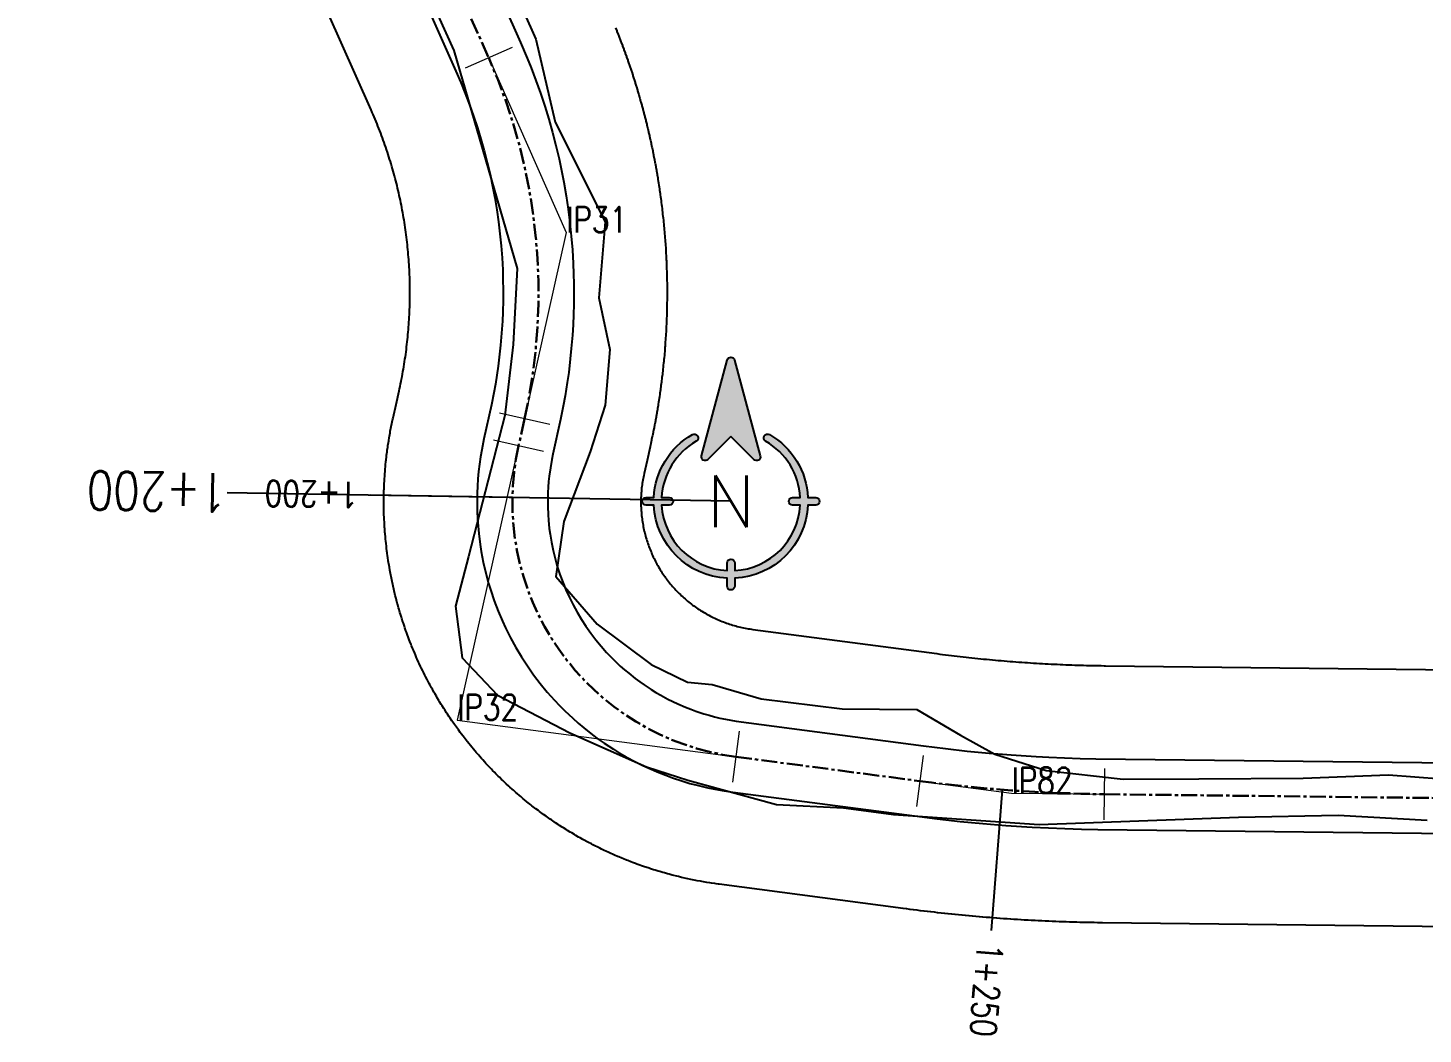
# Model space of a CAD drawing. Extents: x 337736 to 342002, y 3067251 to 3069533.
# Drawn here: x 338868.3 to 338976.8, y 3068414 to 3068492.3 of the extents above; entities that cross this region are included whole.
import ezdxf
from ezdxf.enums import TextEntityAlignment as Align

# ---------------------------------------------------------------- set-up
doc = ezdxf.new("R2010")
doc.units = 0
doc.header["$MEASUREMENT"] = 0
doc.linetypes.add('Center', pattern=[2, 1.25, -0.25, 0.25, -0.25])
for name, color, linetype, lineweight in [('BEC', 3, 'Continuous', 13), ('BES', 3, 'Continuous', 13), ('Chainage', 7, 'Continuous', 25), ('IP_Line', 150, 'Continuous', 9), ('RC', 9, 'Center', 30), ('Road Width', 6, 'Continuous', 25)]:
    doc.layers.add(name, color=color, linetype=linetype, lineweight=lineweight)
for name, color, linetype in [('IPName', 7, 'Continuous'), ('Match Chainage', 7, 'Continuous'), ('North', 7, 'Continuous'), ('Right of Way', 4, 'Continuous'), ('RoadEdge', 51, 'Continuous')]:
    doc.layers.add(name, color=color, linetype=linetype)
doc.styles.get("Standard").update_dxf_attribs({"font": 'simplex.shx'})

# ---------------------------------------------------------------- blocks, each defined once
blk = doc.blocks.new('North')
at = {"layer": 'North'}
h = blk.add_hatch(color=0, dxfattribs=at)
h.dxf.hatch_style = 1
edge = h.paths.add_edge_path()
edge.add_line((7.276000000000001e-12, 8.38899464431597), (-2.97585080653152, 5.413143837775349))
edge.add_arc((-3.32940419712395, 5.766697228368679), 0.499999999999442, 165.000000000033, 314.99999999992633, ccw=False)
edge.add_line((-3.81236711026941, 5.8961067509199), (-0.4829629131381812, 18.3216123735528))
edge.add_arc((7.276000000000001e-12, 18.1922028510016), 0.500000000000879, 14.999999999966974, 165.000000000033, ccw=False)
edge.add_line((0.482962913152733, 18.3216123735528), (3.81236711028396, 5.8961067509199))
edge.add_arc((3.3294041971385, 5.766697228368679), 0.500000000000879, -135, 14.999999999966974, ccw=False)
edge.add_line((2.97585080654608, 5.413143837776259), (7.275957614183426e-12, 8.38899464431597))
edge = h.paths.add_edge_path()
edge.add_line((0.5000000000072761, -7.99999999999636), (0.5000000000072761, -8.986100377802359))
edge.add_arc((7.276000000000001e-12, 3.638e-12), 9.000000000000279, 273.18473853672, 356.81526146328)
edge.add_line((8.98610037781327, -0.499999999996362), (8.000000000007269, -0.499999999996362))
edge.add_arc((8.000000000007269, 3.638e-12), 0.5, 90, 270, ccw=False)
edge.add_line((8.000000000007269, 0.500000000003638), (8.98610037781327, 0.500000000003638))
edge.add_arc((7.276000000000001e-12, 2.7285e-12), 9.00000000000033, 3.18473853672609, 60.00000000000131)
edge.add_arc((4.75000000000728, 8.22724133595511), 0.499999999999844, 59.999999999989996, 239.99999999999, ccw=False)
edge.add_arc((1.09139e-11, 3.638e-12), 9.99999999999743, 2.865983982600028, 60.00000000001597, ccw=False)
edge.add_line((9.98749217772638, 0.500000000003638), (11.0000000000073, 0.500000000003638))
edge.add_arc((11.0000000000073, 3.638e-12), 0.5, -90, 90, ccw=False)
edge.add_line((11.0000000000073, -0.499999999996362), (9.98749217772638, -0.499999999996362))
edge.add_arc((1.09139e-11, 3.638e-12), 9.999999999996382, 272.8659839825781, 357.1340160174001, ccw=False)
edge.add_line((0.5000000000072761, -9.98749217771547), (0.5000000000072761, -10.9999999999964))
edge.add_arc((7.276000000000001e-12, -10.9999999999964), 0.5, -180, 0, ccw=False)
edge.add_line((-0.499999999992724, -10.9999999999964), (-0.499999999992724, -9.98749217771547))
edge.add_arc((7.276000000000001e-12, 3.638e-12), 10, 182.865983982599, 267.1340160174011, ccw=False)
edge.add_line((-9.98749217771183, -0.499999999996362), (-10.9999999999927, -0.499999999996362))
edge.add_arc((-10.9999999999927, 3.638e-12), 0.5, 90, 270, ccw=False)
edge.add_line((-10.9999999999927, 0.500000000003638), (-9.98749217771183, 0.500000000003638))
edge.add_arc((7.276000000000001e-12, 3.638e-12), 10, 120, 177.134016017401, ccw=False)
edge.add_arc((-4.74999999999272, 8.22724133595511), 0.500000000000632, -59.99999999999011, 119.99999999995799, ccw=False)
edge.add_arc((7.276000000000001e-12, 2.7285e-12), 9.00000000000034, 119.999999999999, 176.815261463274)
edge.add_line((-8.98610037779872, 0.500000000003638), (-7.99999999999272, 0.500000000003638))
edge.add_arc((-7.99999999999272, 3.638e-12), 0.5, -90, 90, ccw=False)
edge.add_line((-7.99999999999272, -0.499999999996362), (-8.98610037779872, -0.499999999996362))
edge.add_arc((7.276000000000001e-12, 3.638e-12), 9.000000000000279, 183.18473853672, 266.81526146328)
edge.add_line((-0.499999999992724, -8.986100377802359), (-0.499999999992724, -7.99999999999636))
edge.add_arc((7.276000000000001e-12, -7.99999999999636), 0.5, 0, 180, ccw=False)
at = {"layer": 'North', "color": 0}
for points in [[(7.276000000000001e-12, 8.38899464431597), (-2.97585080653152, 5.413143837775349, -0.7673269879792459), (-3.81236711026941, 5.8961067509199), (-0.4829629131381811, 18.3216123735528, -0.7673269879794109), (0.482962913152733, 18.3216123735528), (3.81236711028396, 5.8961067509199, -0.7673269879792459), (2.97585080654608, 5.413143837776259)], [(0.5000000000072761, -7.99999999999636), (0.5000000000072761, -8.986100377802359, 0.382015476982892), (8.98610037781327, -0.499999999996362), (8.000000000007269, -0.499999999996362, -1), (8.000000000007269, 0.500000000003638), (8.98610037781327, 0.500000000003638, 0.253109756565021), (4.50000000000728, 7.79422863406307, -0.99999999999909), (5.00000000000728, 8.660254037847151, -0.2545902106462961), (9.98749217772638, 0.500000000003638), (11.0000000000073, 0.500000000003638, -1), (11.0000000000073, -0.499999999996362), (9.98749217772638, -0.499999999996362, -0.385206477913585), (0.5000000000072761, -9.98749217771547), (0.5000000000072761, -10.9999999999964, -1), (-0.499999999992724, -10.9999999999964), (-0.499999999992724, -9.98749217771547, -0.385206477913585), (-9.98749217771183, -0.499999999996362), (-10.9999999999927, -0.499999999996362, -1), (-10.9999999999927, 0.500000000003638), (-9.98749217771183, 0.500000000003638, -0.2545902106462961), (-4.99999999999272, 8.66025403784806, -0.9999999999990908), (-4.49999999999272, 7.79422863406307, 0.253109756565021), (-8.98610037779872, 0.500000000003638), (-7.99999999999272, 0.500000000003638, -1), (-7.99999999999272, -0.499999999996362), (-8.98610037779872, -0.499999999996362, 0.382015476982892), (-0.499999999992724, -8.986100377802359), (-0.499999999992724, -7.99999999999636, -1)]]:
    blk.add_lwpolyline(points, format="xyb", close=True, dxfattribs=at)
blk.add_text('N', height=6.7215, dxfattribs=at).set_placement((7.2919e-12, 3.6513e-12), align=Align.MIDDLE_CENTER)

msp = doc.modelspace()

# ---------------------------------------------------------------- linework, layer by layer
at = {"layer": 'BEC'}
for points in [[(338905.956648266, 3068490.80763841), (338902.301192157, 3068489.18355693)], [(338908.875224748, 3068461.48133894), (338904.971379152, 3068462.35311274)], [(338908.403640196, 3068459.36956031), (338904.499794599, 3068460.24133411)], [(338923.617100168, 3068437.60114707), (338923.094023454, 3068433.63549571)], [(338937.936444189, 3068435.71239924), (338937.413367474, 3068431.74674788)], [(338952.018723878, 3068434.70681988), (338951.973012577, 3068430.70708108)]]:
    msp.add_lwpolyline(points, dxfattribs=at)
at = {"layer": 'BES'}
for points in [[(338905.956648266, 3068490.80763841), (338902.301192157, 3068489.18355693)], [(338908.875224748, 3068461.48133894), (338904.971379152, 3068462.35311274)], [(338908.403640196, 3068459.36956031), (338904.499794599, 3068460.24133411)], [(338923.617100168, 3068437.60114707), (338923.094023454, 3068433.63549571)], [(338937.936444189, 3068435.71239924), (338937.413367474, 3068431.74674788)], [(338952.018723878, 3068434.70681988), (338951.973012577, 3068430.70708108)]]:
    msp.add_lwpolyline(points, dxfattribs=at)
at = {"layer": 'Chainage'}
for p, q in [((338905.973841117, 3068455.7869031), (338894.975433771, 3068455.97408179)), ((338944.062439107, 3068433.06040302), (338943.209502027, 3068422.09352113))]:
    msp.add_line(p, q, dxfattribs=at)
at = {"layer": 'IP_Line'}
for points in [[(338904.128920212, 3068489.99559767), (338910.161430263, 3068476.41772238), (338906.92330195, 3068461.91722584)], [(338906.451717398, 3068459.80544721), (338901.688656046, 3068438.47622614), (338923.355561811, 3068435.61832139)], [(338937.674905831, 3068433.72957356), (338944.804744156, 3068432.78913476), (338951.995868228, 3068432.70695048)]]:
    msp.add_lwpolyline(points, dxfattribs=at)
at = {"layer": 'Match Chainage'}
msp.add_line((338922.971379742, 3068455.49762695), (338883.777055383, 3068456.16466373), dxfattribs=at)
at = {"layer": 'RC', "linetype": 'Center'}
msp.add_lwpolyline([(338873.45554553, 3068571.18724603), (338868.839792709, 3068551.80108419), (338868.839792709, 3068551.80108419, 0.336985154707575), (338878.630181556, 3068529.65943156), (338878.630181556, 3068529.65943156), (338878.770875116, 3068529.58176362), (338878.770875116, 3068529.58176362, -0.163508206143488), (338893.841079037, 3068513.15130288), (338893.841079037, 3068513.15130288), (338904.128920212, 3068489.99559767), (338904.128920212, 3068489.99559767, -0.160815665402229), (338906.92330195, 3068461.91722584), (338906.92330195, 3068461.91722584), (338906.451717398, 3068459.80544721), (338906.451717398, 3068459.80544721, 0.440397173651182), (338923.355561811, 3068435.61832139), (338923.355561811, 3068435.61832139), (338937.674905831, 3068433.72957356), (338937.674905831, 3068433.72957356, 0.0299381163388047), (338951.995868228, 3068432.70695048), (338951.995868228, 3068432.70695048), (338981.402320277, 3068432.37087674)], format="xyb", dxfattribs=at)
at = {"layer": 'Right of Way'}
for points in [[(338981.256793971, 3068422.37188686), (338951.881589975, 3068422.70760348), (338951.760760188, 3068422.70904164), (338951.745511209, 3068422.70923491), (338951.495533822, 3068422.71259392), (338951.474702665, 3068422.71289554), (338951.224732818, 3068422.71677533), (338951.20390235, 3068422.71712034), (338950.953941128, 3068422.72152089), (338950.933111406, 3068422.7219093), (338950.683159894, 3068422.7268306), (338950.662331047, 3068422.7272624), (338950.41239033, 3068422.73270441), (338950.391562433, 3068422.73317961), (338950.141633597, 3068422.73914232), (338950.120806706, 3068422.73966091), (338949.870890833, 3068422.7461443), (338949.850065097, 3068422.74670627), (338949.600163274, 3068422.7537103), (338949.57933873, 3068422.75431566), (338949.329452042, 3068422.7618403), (338949.30862882, 3068422.76248905), (338949.05875835, 3068422.77053427), (338949.037936525, 3068422.77122639), (338948.788083358, 3068422.77979216), (338948.767263005, 3068422.78052766), (338948.517428225, 3068422.78961394), (338948.496609474, 3068422.79039281), (338948.246794167, 3068422.79999956), (338948.225977073, 3068422.8008218), (338947.976182322, 3068422.81094897), (338947.95536696, 3068422.81181459), (338947.705593849, 3068422.82246214), (338947.684780388, 3068422.82337112), (338947.435030001, 3068422.83453901), (338947.414218421, 3068422.83549135), (338947.164491843, 3068422.84717953), (338947.143682331, 3068422.84817522), (338946.893980645, 3068422.86038364), (338946.873173256, 3068422.86142268), (338946.623497546, 3068422.87415129), (338946.602692336, 3068422.87523368), (338946.353043686, 3068422.88848241), (338946.332240804, 3068422.88960814), (338946.082620298, 3068422.90337695), (338946.061819782, 3068422.90454602), (338945.812228502, 3068422.91883484), (338945.7914305, 3068422.92004724), (338945.54186953, 3068422.934856), (338945.521074062, 3068422.93611173), (338945.271544485, 3068422.95144039), (338945.250751699, 3068422.95273943), (338945.001254598, 3068422.96858791), (338944.980464569, 3068422.96993027), (338944.731001027, 3068422.9862985), (338944.710213829, 3068422.98768417), (338944.460784929, 3068423.00457207), (338944.440000655, 3068423.00600105), (338944.19060748, 3068423.02340856), (338944.169826242, 3068423.02488084), (338943.920469874, 3068423.04280788), (338943.899691747, 3068423.04432344), (338943.650373267, 3068423.06276994), (338943.629598344, 3068423.06432879), (338943.380318836, 3068423.08329466), (338943.359547191, 3068423.08489679), (338943.110307736, 3068423.10438195), (338943.089539481, 3068423.10602734), (338942.840341161, 3068423.12603171), (338942.819576389, 3068423.12772037), (338942.570420285, 3068423.14824386), (338942.549659071, 3068423.14997577), (338942.300546265, 3068423.17101829), (338942.279788702, 3068423.17279346), (338942.030720275, 3068423.19435491), (338942.009966456, 3068423.19617332), (338941.760943489, 3068423.21825362), (338941.740193507, 3068423.22011526), (338941.491217082, 3068423.24271431), (338941.470471011, 3068423.24461917), (338941.221542207, 3068423.26773687), (338941.200800178, 3068423.26968496), (338940.951920076, 3068423.29332121), (338940.931182108, 3068423.2953125), (338940.682351789, 3068423.3194672), (338940.661618048, 3068423.32150169), (338940.412838591, 3068423.34617473), (338940.392109117, 3068423.34825242), (338940.143381602, 3068423.3734437), (338940.122656504, 3068423.37556456), (338939.873982011, 3068423.40127397), (338939.853261383, 3068423.403438), (338939.604640991, 3068423.42966543), (338939.583924908, 3068423.43187263), (338939.335359696, 3068423.45861795), (338939.31464827, 3068423.46086831), (338939.066139316, 3068423.48813142), (338939.045432621, 3068423.49042491), (338938.796981005, 3068423.51820569), (338938.776279098, 3068423.52054233), (338938.527885897, 3068423.54884065), (338938.507188962, 3068423.5512204), (338938.258855255, 3068423.58003615), (338938.238163276, 3068423.58245902), (338937.989890141, 3068423.61179207), (338937.969203265, 3068423.61425804), (338937.720991779, 3068423.64410826), (338937.7003101, 3068423.64661733), (338937.45216134, 3068423.67698459), (338937.431484932, 3068423.67953673), (338937.183399977, 3068423.7104209), (338937.162728914, 3068423.71301612), (338936.914708839, 3068423.74441707), (338936.894043235, 3068423.74705534), (338936.646089116, 3068423.77897293), (338936.625429044, 3068423.78165426), (338936.377541958, 3068423.81408835), (338936.367214046, 3068423.81544514), (338922.047870026, 3068425.70419298), (338922.001494731, 3068425.71042038), (338921.816052904, 3068425.73576386), (338921.707850929, 3068425.7511541), (338921.46053977, 3068425.78771059), (338921.337000852, 3068425.80676132), (338921.090165958, 3068425.84640626), (338920.96687481, 3068425.8669997), (338920.720554749, 3068425.9097269), (338920.59753065, 3068425.93185983), (338920.351763908, 3068425.97766261), (338920.229026063, 3068426.00133157), (338919.983851041, 3068426.05020278), (338919.861418653, 3068426.07540407), (338919.61687366, 3068426.12733607), (338919.494765822, 3068426.15406576), (338919.250889066, 3068426.20905044), (338919.129124905, 3068426.23730435), (338918.885954493, 3068426.2953331), (338918.764553011, 3068426.32510682), (338918.522126937, 3068426.38617059), (338918.401107077, 3068426.41745946), (338918.159463219, 3068426.48154872), (338918.038843941, 3068426.51434785), (338917.798020056, 3068426.58145256), (338917.677820157, 3068426.61575683), (338917.437853873, 3068426.68586653), (338917.318092163, 3068426.72167058), (338917.079020975, 3068426.794774299), (338916.959716174, 3068426.83207253), (338916.721577435, 3068426.90815885), (338916.602748154, 3068426.94694544), (338916.365579075, 3068427.02600247), (338916.247243898, 3068427.06627137), (338916.011081535, 3068427.14828675), (338915.893258963, 3068427.19003165), (338915.658140215, 3068427.27499258), (338915.54084863, 3068427.31820696), (338915.306810234, 3068427.40610017), (338915.190068001, 3068427.45077727), (338914.957146526, 3068427.54158902), (338914.840971831, 3068427.58772188), (338914.609203669, 3068427.68143797), (338914.49361472, 3068427.72901937), (338914.263036086, 3068427.82562517), (338914.148050918, 3068427.87464767), (338913.918697838, 3068427.97412808), (338913.804334407, 3068428.02458403), (338913.576242718, 3068428.12692351), (338913.462518906, 3068428.17880503), (338913.235724247, 3068428.28398758), (338913.122657837, 3068428.33728655), (338912.897195644, 3068428.44529574), (338912.784804266, 3068428.50000385), (338912.560709767, 3068428.61082281), (338912.449011014, 3068428.6669315), (338912.226319222, 3068428.7805429), (338912.115330535, 3068428.83804341), (338911.894076247, 3068428.95442951), (338911.783814964, 3068429.01331285), (338911.564032749, 3068429.13245547), (338911.454516103, 3068429.19271243), (338911.236240303, 3068429.31459295), (338911.127485421, 3068429.37621412), (338910.91075014, 3068429.5008135), (338910.802773985, 3068429.56378926), (338910.587613088, 3068429.69108802), (338910.480432532, 3068429.75540854), (338910.266879637, 3068429.885386799), (338910.160511471, 3068429.951042), (338909.948599945, 3068430.08367944), (338909.843060727, 3068430.1506591), (338909.632823682, 3068430.285935), (338909.528129955, 3068430.35422862), (338909.319600239, 3068430.49212185), (338909.215768328, 3068430.56171877), (338909.008978524, 3068430.70220779), (338908.906024668, 3068430.77309714), (338908.701007086, 3068430.91615998), (338908.598947364, 3068430.98833068), (338908.395734038, 3068431.133945), (338908.294584407, 3068431.20738578), (338908.093207088, 3068431.35552882), (338907.992983333, 3068431.4302282), (338907.793473487, 3068431.58087682), (338907.694191297, 3068431.65682312), (338907.496580096, 3068431.80995378), (338907.398254947, 3068431.88713515), (338907.202573267, 3068432.04272392), (338907.105220553, 3068432.12112829), (338906.91149897, 3068432.27915087), (338906.81513388, 3068432.35876599), (338906.623402661, 3068432.51919768), (338906.528040281, 3068432.60001111), (338906.338329386, 3068432.76282684), (338906.243984575, 3068432.84482596), (338906.056323644, 3068433.0100003), (338905.963011181, 3068433.09317229), (338905.777429536, 3068433.26067942), (338905.685163992, 3068433.34501128), (338905.501690631, 3068433.51482504), (338905.410486392, 3068433.60030362), (338905.229149981, 3068433.77239747), (338905.139021349, 3068433.85900937), (338904.959850221, 3068434.03335642), (338904.870811227, 3068434.12108816), (338904.693833379, 3068434.29766117), (338904.605897975, 3068434.38649899), (338904.431141058, 3068434.56527037), (338904.344322969, 3068434.65520042), (338904.171814289, 3068434.83614224), (338904.086127067, 3068434.92715047), (338903.915893578, 3068435.11023446), (338903.831350624, 3068435.20230664), (338903.663418924, 3068435.38750419), (338903.580033455, 3068435.48062593), (338903.414429784, 3068435.6679081), (338903.332214824, 3068435.76206486), (338903.168965056, 3068435.95140238), (338903.087933436, 3068436.04657946), (338902.927063079, 3068436.23794276), (338902.847227481, 3068436.33412526), (338902.688761671, 3068436.52748444), (338902.610134554, 3068436.62465735), (338902.454098052, 3068436.8199822), (338902.376691719, 3068436.91813031), (338902.223108903, 3068437.11539031), (338902.146935419, 3068437.21449833), (338901.995830287, 3068437.41366265), (338901.920901589, 3068437.51371506), (338901.772297752, 3068437.71475258), (338901.698625516, 3068437.81573377), (338901.552546191, 3068438.01861309), (338901.480141954, 3068438.12050725), (338901.336609968, 3068438.32519666), (338901.265485023, 3068438.42798791), (338901.124522801, 3068438.63445543), (338901.054688274, 3068438.73812768), (338900.916317841, 3068438.94634106), (338900.847784641, 3068439.05087811), (338900.712027617, 3068439.26080481), (338900.644806445, 3068439.36619034), (338900.511684043, 3068439.57779756), (338900.445785409, 3068439.6840151), (338900.315318429, 3068439.89726977), (338900.250752631, 3068440.00430272), (338900.122961456, 3068440.21917153), (338900.05973858, 3068440.32700317), (338899.934643179, 3068440.54345253), (338899.872773096, 3068440.65206603), (338899.750393014, 3068440.87006213), (338899.689885403, 3068440.97944049), (338899.570239763, 3068441.19894928), (338899.511104075, 3068441.30907541), (338899.394211571, 3068441.53006258), (338899.336457038, 3068441.6409193), (338899.222335934, 3068441.86335032), (338899.165971589, 3068441.97492028), (338899.054639715, 3068442.1987604), (338898.999674361, 3068442.31102619), (338898.891149113, 3068442.53624044), (338898.837591337, 3068442.6491845), (338898.731889673, 3068442.87573769), (338898.679747848, 3068442.98934238), (338898.576886283, 3068443.2171991), (338898.526168556, 3068443.33144666), (338898.426163161, 3068443.56057132), (338898.376877447, 3068443.67544393), (338898.279743849, 3068443.90580072), (338898.231897861, 3068444.0212804), (338898.137651236, 3068444.25283333), (338898.091252439, 3068444.36890206), (338897.999907514, 3068444.60161496), (338897.954963167, 3068444.71825458), (338897.866534213, 3068444.95209107), (338897.823051335, 3068445.06928337), (338897.737552169, 3068445.30420693), (338897.695537552, 3068445.4219336), (338897.612981534, 3068445.65790752), (338897.572441746, 3068445.77615016), (338897.492841775, 3068446.01313757), (338897.453783148, 3068446.1318777), (338897.377151661, 3068446.36984157), (338897.339580296, 3068446.48906065), (338897.265929267, 3068446.7279638), (338897.229851039, 3068446.84764319), (338897.159191975, 3068447.08744829), (338897.12461252, 3068447.2075693), (338897.056956462, 3068447.44823887), (338897.023881181, 3068447.56878273), (338896.9592387, 3068447.81027918), (338896.927672761, 3068447.93122706), (338896.866053957, 3068448.17351265), (338896.836002294, 3068448.29484564), (338896.777416794, 3068448.53788253), (338896.748884103, 3068448.65958167), (338896.693341062, 3068448.90333186), (338896.666331799, 3068449.02537815), (338896.613839896, 3068449.26980357), (338896.588358281, 3068449.39217793), (338896.538925717, 3068449.63724039), (338896.514975733, 3068449.7599237), (338896.468610232, 3068450.0055849), (338896.446195621, 3068450.12855799), (338896.402904427, 3068450.37477956), (338896.38202869, 3068450.49802322), (338896.341818568, 3068450.74476667), (338896.322484967, 3068450.86826165), (338896.285362199, 3068451.11548844), (338896.267573756, 3068451.23921543), (338896.233544143, 3068451.48688693), (338896.217303637, 3068451.6108266), (338896.186372495, 3068451.85890411), (338896.171682463, 3068451.9830371), (338896.143854626, 3068452.23148186), (338896.130717364, 3068452.35578877), (338896.105997179, 3068452.60456196), (338896.094414739, 3068452.72902337), (338896.07280607, 3068452.97808612), (338896.062780262, 3068453.10268259), (338896.044286484, 3068453.35199598), (338896.035818875, 3068453.47670803), (338896.020442877, 3068453.72623311), (338896.01353479, 3068453.85104126), (338896.001278976, 3068454.10073904), (338895.995931489, 3068454.22562379), (338895.986797774, 3068454.47545526), (338895.983011724, 3068454.60039709), (338895.977001534, 3068454.85032321), (338895.974777512, 3068454.97530261), (338895.971891787, 3068455.22528433), (338895.971230141, 3068455.35028176), (338895.971469331, 3068455.60028002), (338895.972370164, 3068455.72527596), (338895.975734232, 3068455.9752517), (338895.978197403, 3068456.10022661), (338895.984685824, 3068456.35014077), (338895.988710948, 3068456.47507513), (338895.998322708, 3068456.72488866), (338896.003909156, 3068456.84976295), (338896.016642753, 3068457.09943683), (338896.023789653, 3068457.22423153), (338896.039643097, 3068457.47372673), (338896.048349332, 3068457.59842235), (338896.067320146, 3068457.8476999), (338896.077584355, 3068457.97227695), (338896.099669576, 3068458.22129789), (338896.111490155, 3068458.34573691), (338896.136686331, 3068458.59446234), (338896.150061435, 3068458.71874389), (338896.17836463, 3068458.96713494), (338896.193292167, 3068459.0912396), (338896.224697957, 3068459.33925746), (338896.241175597, 3068459.46316584), (338896.275679077, 3068459.71077177), (338896.293704242, 3068459.83446448), (338896.33130002, 3068460.08161979), (338896.350869897, 3068460.20507754), (338896.391552098, 3068460.4517436), (338896.412663628, 3068460.57494709), (338896.456425896, 3068460.82108537), (338896.47907578, 3068460.94401534), (338896.525911278, 3068461.18958737), (338896.550095977, 3068461.31222463), (338896.599997386, 3068461.55719205), (338896.625713122, 3068461.67951743), (338896.678672646, 3068461.92384196), (338896.692103406, 3068461.98488171), (338896.927895682, 3068463.04077102), (338897.161253241, 3068464.08575756), (338897.196822128, 3068464.24672676), (338897.238396739, 3068464.43945518), (338897.278341712, 3068464.62975193), (338897.317228878, 3068464.82026769), (338897.355057022, 3068465.01099652), (338897.39182499, 3068465.2019326), (338897.427531634, 3068465.39306996), (338897.46217586, 3068465.58440276), (338897.495756598, 3068465.77592507), (338897.528272809, 3068465.96763099), (338897.559723492, 3068466.15951459), (338897.590107675, 3068466.35156995), (338897.61942442, 3068466.54379115), (338897.647672821, 3068466.73617225), (338897.67485201, 3068466.92870732), (338897.700961146, 3068467.12139042), (338897.725999421, 3068467.31421558), (338897.749966065, 3068467.50717688), (338897.772860337, 3068467.70026834), (338897.794681534, 3068467.89348403), (338897.815428974, 3068468.08681794), (338897.835102026, 3068468.28026414), (338897.853700078, 3068468.47381665), (338897.871222556, 3068468.6674695), (338897.88766892, 3068468.8612167), (338897.903038663, 3068469.05505228), (338897.91733131, 3068469.24897025), (338897.930546419, 3068469.44296464), (338897.942683585, 3068469.63702946), (338897.95374243, 3068469.8311587), (338897.963722614, 3068470.02534638), (338897.972623829, 3068470.21958651), (338897.980445801, 3068470.41387311), (338897.987188287, 3068470.60820015), (338897.99285108, 3068470.80256165), (338897.997434006, 3068470.99695162), (338898.000936922, 3068471.19136404), (338898.00335972, 3068471.38579294), (338898.004702326, 3068471.58023227), (338898.004964699, 3068471.77467607), (338898.004146829, 3068471.96911834), (338898.002248743, 3068472.16355305), (338897.999270499, 3068472.35797422), (338897.995212189, 3068472.55237584), (338897.990073938, 3068472.74675193), (338897.983855905, 3068472.94109645), (338897.97655828, 3068473.13540345), (338897.968181292, 3068473.32966689), (338897.958725197, 3068473.5238808), (338897.948190287, 3068473.71803919), (338897.936576887, 3068473.91213605), (338897.923885357, 3068474.10616539), (338897.910116087, 3068474.30012123), (338897.895269502, 3068474.49399759), (338897.879346061, 3068474.68778847), (338897.862346256, 3068474.88148789), (338897.844270611, 3068475.07508988), (338897.825119683, 3068475.26858848), (338897.804894065, 3068475.46197768), (338897.783594377, 3068475.65525156), (338897.761221285, 3068475.84840408), (338897.737775469, 3068476.04142937), (338897.713257661, 3068476.23432139), (338897.687668613, 3068476.42707425), (338897.661009116, 3068476.61968197), (338897.633279995, 3068476.8121386), (338897.604482101, 3068477.00443822), (338897.574616328, 3068477.19657488), (338897.543683593, 3068477.38854267), (338897.511684857, 3068477.58033562), (338897.478621099, 3068477.77194787), (338897.444493351, 3068477.96337344), (338897.409302651, 3068478.15460651), (338897.373050102, 3068478.34564108), (338897.335736808, 3068478.53647133), (338897.297363932, 3068478.72709132), (338897.257932651, 3068478.9174952), (338897.217444181, 3068479.10767709), (338897.175899788, 3068479.29763106), (338897.133300729, 3068479.48735135), (338897.089648333, 3068479.67683205), (338897.044943952, 3068479.86606728), (338896.999188958, 3068480.05505124), (338896.952384755, 3068480.24377813), (338896.90453281, 3068480.43224204), (338896.855634579, 3068480.62043722), (338896.80569158, 3068480.80835784), (338896.754705355, 3068480.9959981), (338896.702677477, 3068481.18335221), (338896.649609554, 3068481.37041437), (338896.595503211, 3068481.55717886), (338896.540360142, 3068481.74363982), (338896.484182024, 3068481.9297916), (338896.426970603, 3068482.11562841), (338896.368727642, 3068482.30114451), (338896.309454952, 3068482.48633414), (338896.24915434, 3068482.67119165), (338896.187827674, 3068482.85571132), (338896.125476861, 3068483.03988741), (338896.062103817, 3068483.22371426), (338895.997710482, 3068483.40718624), (338895.932298858, 3068483.59029765), (338895.865870982, 3068483.77304279), (338895.798428869, 3068483.95541611), (338895.729974616, 3068484.13741194), (338895.660510354, 3068484.31902462), (338895.590038184, 3068484.50024864), (338895.51856033, 3068484.68107831), (338895.446078954, 3068484.86150814), (338895.37259633, 3068485.04153247), (338895.298114707, 3068485.2211458), (338895.222636392, 3068485.40034255), (338895.146163691, 3068485.57911727), (338895.068699, 3068485.75746433), (338894.98464075, 3068485.94808657), (338884.707959565, 3068509.07867307)], [(338913.994262574, 3068492.34252785), (338914.087453003, 3068492.11054643), (338914.10801871, 3068492.05893767), (338914.199918922, 3068491.8264421), (338914.220197598, 3068491.77471989), (338914.310804756, 3068491.54171735), (338914.33079577, 3068491.48988329), (338914.420107079, 3068491.25638097), (338914.439809827, 3068491.20443663), (338914.527822528, 3068490.97044175), (338914.547236386, 3068490.91838877), (338914.633947764, 3068490.68390855), (338914.653072147, 3068490.6317485), (338914.738479526, 3068490.39679016), (338914.757313835, 3068490.34452468), (338914.841414579, 3068490.10909549), (338914.859958232, 3068490.05672618), (338914.942749745, 3068489.8208334), (338914.961002176, 3068489.76836188), (338915.042481902, 3068489.53201279), (338915.060442545, 3068489.47944067), (338915.14060797, 3068489.24264256), (338915.158276269, 3068489.18997148), (338915.237124919, 3068488.95273166), (338915.254500327, 3068488.89996324), (338915.332029768, 3068488.66228904), (338915.349111755, 3068488.60942489), (338915.425319594, 3068488.37132365), (338915.442107627, 3068488.31836542), (338915.516991512, 3068488.07984447), (338915.533485077, 3068488.0267938), (338915.607042697, 3068487.78786051), (338915.623241283, 3068487.73471902), (338915.695470367, 3068487.49538077), (338915.711373471, 3068487.44215012), (338915.78227179, 3068487.20241429), (338915.797878929, 3068487.14909609), (338915.867444296, 3068486.90897009), (338915.88275498, 3068486.85556602), (338915.950985247, 3068486.61505724), (338915.965999007, 3068486.56156894), (338916.032892067, 3068486.32068483), (338916.047608441, 3068486.26711393), (338916.113162232, 3068486.02586191), (338916.127580763, 3068485.97221009), (338916.19179326, 3068485.7305976), (338916.205913505, 3068485.67686651), (338916.268782726, 3068485.43490101), (338916.282604249, 3068485.3810923), (338916.344128254, 3068485.13878127), (338916.357650626, 3068485.08489661), (338916.417827516, 3068484.84224752), (338916.431050325, 3068484.78828855), (338916.489878242, 3068484.54530889), (338916.502801074, 3068484.49127731), (338916.560278204, 3068484.24797458), (338916.572900663, 3068484.19387203), (338916.629025231, 3068483.95025374), (338916.641346928, 3068483.89608191), (338916.696117201, 3068483.65215557), (338916.708137755, 3068483.59791612), (338916.761552044, 3068483.35368927), (338916.773271083, 3068483.29938388), (338916.825327739, 3068483.05486406), (338916.836744903, 3068483.00049439), (338916.887442319, 3068482.75568914), (338916.898557252, 3068482.70125689), (338916.947893864, 3068482.45617377), (338916.958706228, 3068482.40168061), (338917.006680513, 3068482.15632717), (338917.017189972, 3068482.10177478), (338917.063800448, 3068481.85615861), (338917.074006676, 3068481.80154868), (338917.119251906, 3068481.55567736), (338917.129154591, 3068481.50101157), (338917.173033177, 3068481.25489267), (338917.182632012, 3068481.20017271), (338917.225142602, 3068480.95381385), (338917.234437289, 3068480.89904141), (338917.275578569, 3068480.65245018), (338917.284568825, 3068480.59762694), (338917.324339526, 3068480.35081096), (338917.333025069, 3068480.29593862), (338917.371423964, 3068480.0489055), (338917.37980453, 3068479.99398576), (338917.416830432, 3068479.74674312), (338917.42490576, 3068479.69177767), (338917.460557528, 3068479.44433315), (338917.46832737, 3068479.38932368), (338917.502603903, 3068479.14168491), (338917.510068018, 3068479.08663313), (338917.542968258, 3068478.83880776), (338917.550126416, 3068478.78371536), (338917.581649348, 3068478.53571104), (338917.588501328, 3068478.48057972), (338917.618645979, 3068478.2324041), (338917.62519157, 3068478.17723557), (338917.65395701, 3068477.92889631), (338917.66019601, 3068477.87369226), (338917.68758135, 3068477.62519702), (338917.693513566, 3068477.56995917), (338917.719517961, 3068477.32131563), (338917.72514321, 3068477.26604567), (338917.749765858, 3068477.0172615), (338917.755083966, 3068476.96196114), (338917.778324107, 3068476.71304402), (338917.783334911, 3068476.65771496), (338917.805191828, 3068476.40867257), (338917.809895172, 3068476.35331654), (338917.83036819, 3068476.10415656), (338917.83476393, 3068476.04877525), (338917.853852416, 3068475.79950538), (338917.857940416, 3068475.7441005), (338917.875643783, 3068475.49472843), (338917.879423916, 3068475.4393017), (338917.895741616, 3068475.18983513), (338917.899213766, 3068475.13438825), (338917.914145296, 3068474.88483488), (338917.917309356, 3068474.82936957), (338917.930854255, 3068474.57973709), (338917.933710127, 3068474.52425505), (338917.945867977, 3068474.27455118), (338917.948415573, 3068474.21905414), (338917.959185999, 3068473.96928657), (338917.961425241, 3068473.91377623), (338917.97080791, 3068473.66395268), (338917.972738728, 3068473.60843076), (338917.980733351, 3068473.35855895), (338917.982355685, 3068473.30302716), (338917.988962015, 3068473.05311478), (338917.990275816, 3068472.99757483), (338917.995493649, 3068472.74762961), (338917.996498876, 3068472.69208322), (338918.000328052, 3068472.44211287), (338918.001024674, 3068472.38656175), (338918.003465073, 3068472.13657399), (338918.003853068, 3068472.08101986), (338918.004904616, 3068471.83102239), (338918.004983973, 3068471.77546696), (338918.004646637, 3068471.52546751), (338918.004417353, 3068471.4699125), (338918.002691143, 3068471.21991878), (338918.002153226, 3068471.1643659), (338917.999038196, 3068470.91438563), (338917.998191661, 3068470.8588366), (338917.993687907, 3068470.60887749), (338917.992532781, 3068470.55333402), (338917.986640442, 3068470.30340379), (338917.985176761, 3068470.24786759), (338917.977896018, 3068469.99797395), (338917.976123827, 3068469.94244674), (338917.967454906, 3068469.6925974), (338917.965374259, 3068469.6370809), (338917.955317427, 3068469.38728358), (338917.952928388, 3068469.33177949), (338917.941483956, 3068469.0820419), (338917.9387866, 3068469.02655193), (338917.92595492, 3068468.77688178), (338917.92294933, 3068468.72140765), (338917.908730799, 3068468.47181264), (338917.905417067, 3068468.41635607), (338917.889812124, 3068468.16684389), (338917.886190352, 3068468.11140659), (338917.869199478, 3068467.86198496), (338917.865269779, 3068467.80656863), (338917.846893499, 3068467.55724525), (338917.842655993, 3068467.50185161), (338917.822894874, 3068467.25263416), (338917.818349693, 3068467.19726492), (338917.797204344, 3068466.94816109), (338917.792351628, 3068466.89281795), (338917.769822702, 3068466.64383545), (338917.764662601, 3068466.58852013), (338917.740750794, 3068466.33966663), (338917.735283467, 3068466.28438082), (338917.709989516, 3068466.035664), (338917.704215131, 3068465.98040943), (338917.677539818, 3068465.73183697), (338917.671458554, 3068465.67661532), (338917.643402702, 3068465.4281949), (338917.637014746, 3068465.37300789), (338917.607579221, 3068465.12474716), (338917.600884771, 3068465.06959649), (338917.57007048, 3068464.82150313), (338917.563069743, 3068464.7663905), (338917.530877638, 3068464.51847215), (338917.523570829, 3068464.46339927), (338917.490001904, 3068464.21566359), (338917.482389249, 3068464.16063216), (338917.44744454, 3068463.91308679), (338917.439526273, 3068463.85809849), (338917.403206858, 3068463.61075108), (338917.394983225, 3068463.55580763), (338917.357290226, 3068463.30866581), (338917.348761479, 3068463.25376889), (338917.309696058, 3068463.00684029), (338917.300862463, 3068462.9519916), (338917.260425827, 3068462.70528384), (338917.251287653, 3068462.65048506), (338917.209481049, 3068462.40400576), (338917.200038581, 3068462.3492586), (338917.1568633, 3068462.10301535), (338917.147116828, 3068462.0483215), (338917.102574202, 3068461.80232192), (338917.092524028, 3068461.74768305), (338917.046615432, 3068461.50193472), (338917.036261865, 3068461.44735253), (338916.988988716, 3068461.20186305), (338916.978332076, 3068461.14733922), (338916.929695834, 3068460.90211615), (338916.918736448, 3068460.84765236), (338916.868738613, 3068460.60270327), (338916.857476823, 3068460.54830122), (338916.806118938, 3068460.30363367), (338916.794555089, 3068460.24929502), (338916.741838739, 3068460.00491657), (338916.731147325, 3068459.95594978), (338916.687761015, 3068459.75960234), (338916.682915941, 3068459.73779134), (338916.447123665, 3068458.68190203), (338916.218142144, 3068457.6565116), (338916.185042764, 3068457.50381026), (338916.160092548, 3068457.38132895), (338916.136675257, 3068457.25854533), (338916.114794549, 3068457.1354786), (338916.094453847, 3068457.01214798), (338916.075656325, 3068456.88857274), (338916.058404922, 3068456.7647722), (338916.042702333, 3068456.64076568), (338916.028551013, 3068456.51657259), (338916.015953171, 3068456.3922123), (338916.004910776, 3068456.26770426), (338915.995425555, 3068456.14306792), (338915.987498987, 3068456.01832276), (338915.981132313, 3068455.89348826), (338915.976326527, 3068455.76858393), (338915.97308238, 3068455.6436293), (338915.971400378, 3068455.51864387), (338915.971280785, 3068455.39364718), (338915.97272362, 3068455.26865876), (338915.975728656, 3068455.14369815), (338915.980295425, 3068455.01878485), (338915.986423212, 3068454.8939384), (338915.99411106, 3068454.7691783), (338916.003357769, 3068454.64452404), (338916.014161892, 3068454.5199951), (338916.026521743, 3068454.39561093), (338916.04043539, 3068454.27139098), (338916.055900658, 3068454.14735465), (338916.072915134, 3068454.02352131), (338916.091476155, 3068453.89991034), (338916.111580823, 3068453.77654102), (338916.133225998, 3068453.65343264), (338916.156408294, 3068453.53060444), (338916.181124095, 3068453.4080756), (338916.207369534, 3068453.28586528), (338916.235140512, 3068453.16399256), (338916.264432688, 3068453.0424765), (338916.295241489, 3068452.92133607), (338916.327562098, 3068452.8005902), (338916.361389467, 3068452.68025776), (338916.396718308, 3068452.56035756), (338916.433543106, 3068452.44090831), (338916.471858097, 3068452.32192872), (338916.511657309, 3068452.20343732), (338916.552934511, 3068452.08545267), (338916.595683258, 3068451.96799318), (338916.639896874, 3068451.85107721), (338916.685568438, 3068451.73472305), (338916.732690834, 3068451.61894884), (338916.781256687, 3068451.50377269), (338916.831258405, 3068451.38921261), (338916.882688187, 3068451.27528646), (338916.935537982, 3068451.1620121), (338916.989799547, 3068451.04940717), (338917.045464397, 3068450.93748929), (338917.102523833, 3068450.82627596), (338917.160968947, 3068450.71578453), (338917.220790591, 3068450.60603229), (338917.281979444, 3068450.49703635), (338917.34452592, 3068450.38881379), (338917.40842026, 3068450.28138149), (338917.473652481, 3068450.17475623), (338917.54021238, 3068450.06895469), (338917.608089566, 3068449.96399339), (338917.677273424, 3068449.85988875), (338917.747753164, 3068449.756657), (338917.819517764, 3068449.65431428), (338917.89255598, 3068449.55287663), (338917.966856462, 3068449.45235981), (338918.042407546, 3068449.35277961), (338918.119197455, 3068449.25415153), (338918.197214184, 3068449.15649102), (338918.276445545, 3068449.05981331), (338918.356879148, 3068448.96413353), (338918.438502438, 3068448.86946661), (338918.521302662, 3068448.77582735), (338918.605266871, 3068448.68323039), (338918.69038195, 3068448.59169019), (338918.77663459, 3068448.50122107), (338918.864011365, 3068448.4118371), (338918.95249856, 3068448.32355232), (338919.042082367, 3068448.2363805), (338919.132748791, 3068448.15033527), (338919.224483687, 3068448.06543005), (338919.3172727, 3068447.98167811), (338919.41110134, 3068447.89909255), (338919.505954926, 3068447.81768628), (338919.601818667, 3068447.737472), (338919.698677559, 3068447.65846226), (338919.796516502, 3068447.58066939), (338919.895320152, 3068447.50410557), (338919.995073134, 3068447.42878272), (338920.095759825, 3068447.35471265), (338920.19736452, 3068447.2819069), (338920.29987131, 3068447.21037687), (338920.403264169, 3068447.14013375), (338920.507527012, 3068447.07118847), (338920.612643463, 3068447.00355185), (338920.71859719, 3068446.9372344), (338920.825371505, 3068446.87224657), (338920.932949891, 3068446.80859841), (338921.04131539, 3068446.74629995), (338921.150451181, 3068446.68536087), (338921.260340115, 3068446.62579074), (338921.370965111, 3068446.56759881), (338921.48230884, 3068446.51079421), (338921.594353901, 3068446.45538582), (338921.707082772, 3068446.40138229), (338921.820477896, 3068446.34879204), (338921.934521531, 3068446.29762329), (338922.04919583, 3068446.24788406), (338922.164482888, 3068446.19958211), (338922.280364676, 3068446.15272499), (338922.396823182, 3068446.10731999), (338922.513840061, 3068446.06337426), (338922.631397182, 3068446.02089461), (338922.749476019, 3068445.97988772), (338922.868058248, 3068445.94035998), (338922.987125325, 3068445.90231755), (338923.106658534, 3068445.86576643), (338923.226639384, 3068445.83071225), (338923.347048925, 3068445.79716056), (338923.46786852, 3068445.76511655), (338923.589079171, 3068445.73458527), (338923.710662033, 3068445.70557145), (338923.832598023, 3068445.67807965), (338923.954868102, 3068445.65211416), (338924.077453255, 3068445.62767903), (338924.2003342, 3068445.60477809), (338924.323491851, 3068445.5834149), (338924.446906854, 3068445.56359282), (338924.578330118, 3068445.54416639), (338924.686448473, 3068445.52939036), (338938.977434034, 3068443.64438306), (338939.209828173, 3068443.6139761), (338939.437119513, 3068443.5847183), (338939.66447104, 3068443.55593412), (338939.891882438, 3068443.52762361), (338940.119352, 3068443.49978697), (338940.346879115, 3068443.47242427), (338940.574462967, 3068443.44553563), (338940.80210215, 3068443.4191212), (338941.029795882, 3068443.39318107), (338941.257543149, 3068443.36771536), (338941.485342968, 3068443.34272418), (338941.713194468, 3068443.31820763), (338941.941096408, 3068443.29416583), (338942.169048238, 3068443.27059885), (338942.397048307, 3068443.24750686), (338942.625096054, 3068443.22488991), (338942.853190579, 3068443.20274809), (338943.0813307, 3068443.18108153), (338943.309515253, 3068443.15989032), (338943.537743771, 3068443.13917451), (338943.766014861, 3068443.11893423), (338943.994327501, 3068443.09916957), (338944.22268103, 3068443.07988059), (338944.451073885, 3068443.06106742), (338944.679505876, 3068443.04273006), (338944.907975122, 3068443.02486869), (338945.136481662, 3068443.00748328), (338945.365023276, 3068442.99057402), (338945.59360016, 3068442.97414088), (338945.822210457, 3068442.958184), (338946.050853611, 3068442.94270342), (338946.279528475, 3068442.92769922), (338946.508234047, 3068442.91317146), (338946.736969761, 3068442.89912018), (338946.965733798, 3068442.88554548), (338947.194525749, 3068442.8724474), (338947.423344715, 3068442.85982599), (338947.652189172, 3068442.84768132), (338947.881058518, 3068442.83601344), (338948.109951727, 3068442.82482239), (338948.338867728, 3068442.81410822), (338948.567805752, 3068442.80387098), (338948.796764334, 3068442.79411073), (338949.02574271, 3068442.78482749), (338949.254740153, 3068442.77602131), (338949.483755533, 3068442.76769222), (338949.712787324, 3068442.75984027), (338949.941835389, 3068442.75246548), (338950.170898061, 3068442.7455679), (338950.399974819, 3068442.73914754), (338950.629064406, 3068442.73320443), (338950.858165663, 3068442.72773862), (338951.08727814, 3068442.7227501), (338951.316400389, 3068442.71823892), (338951.545531263, 3068442.71420508), (338951.774670499, 3068442.71064861), (338952.006607568, 3068442.70753201), (338952.112563261, 3068442.70626987), (338981.51659853, 3068442.37022375)]]:
    msp.add_lwpolyline(points, dxfattribs=at)
at = {"layer": 'Road Width'}
for points in [[(338896.134853882, 3068514.75234434), (338906.609025136, 3068491.18647715), (338907.130776488, 3068489.97246971), (338907.428763786, 3068489.23454044), (338907.806871377, 3068488.24310456), (338908.162855518, 3068487.24351177), (338908.49654042, 3068486.23625568), (338908.807761307, 3068485.22183367), (338909.096364497, 3068484.20074667), (338909.362207475, 3068483.17349891), (338909.605158967, 3068482.14059764), (338909.77227745, 3068481.36251831), (338909.974886992, 3068480.32095226), (338910.154302503, 3068479.27514132), (338910.310435384, 3068478.22560191), (338910.443208538, 3068477.17285229), (338910.552556398, 3068476.11741234), (338910.63842497, 3068475.05980322), (338910.70077185, 3068474.0005472), (338910.732076942, 3068473.20533903), (338910.75012483, 3068472.40971959), (338910.754910501, 3068471.61390985), (338910.746432627, 3068470.81813089), (338910.724693561, 3068470.02260374), (338910.689699342, 3068469.22754938), (338910.641459691, 3068468.43318865), (338910.55655984, 3068467.37550132), (338910.477472641, 3068466.58361671), (338910.351515063, 3068465.53002991), (338910.241699909, 3068464.74181885), (338910.074875071, 3068463.69392576), (338909.93449802, 3068462.91058017), (338909.727058187, 3068461.86996537), (338909.125560151, 3068459.16080713), (338909.037978009, 3068458.73855573), (338908.926462381, 3068458.10140387), (338908.838912749, 3068457.4605191), (338908.793922952, 3068457.03163357), (338908.759668236, 3068456.60175744), (338908.736170008, 3068456.17115935), (338908.721121365, 3068455.52449733), (338908.724563879, 3068455.0932723), (338908.749934687, 3068454.44693296), (338908.7803045, 3068454.01676491), (338908.845995687, 3068453.37327217), (338908.903174207, 3068452.9458409), (338909.008929249, 3068452.3077076), (338909.138534331, 3068451.67398783), (338909.291807218, 3068451.04557264), (338909.468532394, 3068450.42334563), (338909.668461369, 3068449.80818172), (338909.891313025, 3068449.20094588), (338910.136774015, 3068448.60249193), (338910.4044992, 3068448.01366134), (338910.694112133, 3068447.43528207), (338911.005205597, 3068446.86816737), (338911.337342165, 3068446.31311464), (338911.690054827, 3068445.77090434), (338912.062847638, 3068445.24229886), (338912.455196419, 3068444.72804147), (338912.866549495, 3068444.22885525), (338913.296328469, 3068443.74544211), (338913.592787012, 3068443.43226611), (338913.896981502, 3068443.12659866), (338914.367360972, 3068442.6825926), (338914.690053306, 3068442.39652174), (338915.019795829, 3068442.11860675), (338915.527176752, 3068441.71740501), (338915.873633838, 3068441.46062814), (338916.226401415, 3068441.21259203), (338916.766901632, 3068440.85726437), (338917.1344726, 3068440.63174616), (338917.507566076, 3068440.41548675), (338918.077050023, 3068440.1087519), (338918.462922453, 3068439.9162179), (338918.853487154, 3068439.73338986), (338919.447597499, 3068439.47759477), (338919.848818941, 3068439.31951811), (338920.253866512, 3068439.17152033), (338920.868057501, 3068438.96862218), (338921.281558061, 3068438.84621236), (338921.697989336, 3068438.73417723), (338922.117091069, 3068438.63258681), (338922.538601336, 3068438.54150459), (338922.962256706, 3068438.46098749), (338923.387792409, 3068438.39108583), (338937.95843631, 3068436.46599459), (338939.656830622, 3068436.25347023), (338941.356393968, 3068436.06591657), (338943.058511651, 3068435.90316726), (338944.762821683, 3068435.76525694), (338946.71282411, 3068435.63809759), (338947.688552348, 3068435.58670963), (338948.908759254, 3068435.53391174), (338950.129449929, 3068435.49382698), (338951.35049192, 3068435.46645968), (338981.332632389, 3068435.12185276)], [(338891.14056019, 3068512.44864503), (338901.582772987, 3068488.95336512), (338901.957929034, 3068488.08728652), (338902.311894961, 3068487.217698), (338902.646450892, 3068486.34045892), (338902.961431624, 3068485.45600248), (338903.256681616, 3068484.56476541), (338903.532055071, 3068483.66718782), (338903.787416009, 3068482.76371294), (338904.02263833, 3068481.85478691), (338904.23760588, 3068480.94085856), (338904.432212506, 3068480.0223792), (338904.606362111, 3068479.09980238), (338904.759968698, 3068478.17358368), (338904.892956415, 3068477.24418046), (338905.005259592, 3068476.31205168), (338905.096822773, 3068475.37765762), (338905.167600743, 3068474.4414597), (338905.217558552, 3068473.50392022), (338905.24134845, 3068472.80016368), (338905.254817808, 3068471.86139074), (338905.251228307, 3068471.15724137), (338905.228188845, 3068470.21865453), (338905.197225374, 3068469.51517711), (338905.137711932, 3068468.57819567), (338905.057393088, 3068467.64276799), (338904.956308504, 3068466.70935598), (338904.866897192, 3068466.01089708), (338904.765857855, 3068465.31402531), (338904.653218559, 3068464.61893423), (338904.529010592, 3068463.92581692), (338904.345464352, 3068463.00506351), (338903.754567759, 3068460.34505404), (338903.586537026, 3068459.50869128), (338903.491989541, 3068458.94787002), (338903.411490671, 3068458.38486057), (338903.345090726, 3068457.82001478), (338903.292831204, 3068457.25368567), (338903.254744765, 3068456.68622718), (338903.230855212, 3068456.11799395), (338903.221177475, 3068455.54934111), (338903.233318826, 3068454.6963525), (338903.259177653, 3068454.12820548), (338903.299230596, 3068453.5608824), (338903.353452623, 3068452.99473782), (338903.461276151, 3068452.14850436), (338903.550753314, 3068451.58685184), (338903.711221483, 3068450.74900523), (338903.90298872, 3068449.91776381), (338904.125785384, 3068449.09429637), (338904.291402145, 3068448.55020924), (338904.565197016, 3068447.74226534), (338904.869090194, 3068446.94515436), (338905.202654377, 3068446.1599971), (338905.441284475, 3068445.64374582), (338905.823237765, 3068444.88095577), (338906.233520448, 3068444.13302188), (338906.671555633, 3068443.40099582), (338907.136727404, 3068442.68590687), (338907.628381691, 3068441.98876052), (338908.145827185, 3068441.310537), (338908.688336314, 3068440.65218996), (338909.255146265, 3068440.01464509), (338909.646127822, 3068439.60161587), (338910.047311859, 3068439.19848924), (338910.667667393, 3068438.61291602), (338911.093247137, 3068438.23563417), (338911.528124958, 3068437.8691086), (338912.197279508, 3068437.33998747), (338912.654201172, 3068437.00133971), (338913.119445367, 3068436.67421962), (338913.832278987, 3068436.20559908), (338914.317046496, 3068435.90817652), (338914.809097312, 3068435.62296483), (338915.56015585, 3068435.21843047), (338916.06906007, 3068434.96450881), (338916.584152647, 3068434.72338777), (338917.367689479, 3068434.38603483), (338917.896836598, 3068434.17755691), (338918.431029772, 3068433.98237144), (338919.241049771, 3068433.71478112), (338919.786391089, 3068433.55334209), (338920.335597553, 3068433.40558562), (338921.16590296, 3068433.20980535), (338921.723265872, 3068433.09664044), (338922.283283446, 3068432.9974435), (338923.111572839, 3068432.87668476), (338937.239205828, 3068431.01322396), (338939.013699948, 3068430.7912012), (338940.792986948, 3068430.59484971), (338942.574948105, 3068430.42446611), (338944.35920445, 3068430.28008664), (338946.400678205, 3068430.14696246), (338947.677617991, 3068430.08104458), (338948.955175132, 3068430.0284315), (338950.233211004, 3068429.98912891), (338951.511586933, 3068429.96314109), (338981.269779351, 3068429.62221191)]]:
    msp.add_lwpolyline(points, dxfattribs=at)
at = {"layer": 'RoadEdge'}
for points in [[(338898.427, 3068497.177, 1436.681), (338901.422, 3068490.578, 1437.107), (338906.349, 3068473.607, 1437.388), (338906.024, 3068467.7, 1437.716), (338905.384, 3068462.168, 1437.147), (338902.55, 3068451.203, 1437.235), (338901.559, 3068447.344, 1438.021), (338902.066, 3068443.318, 1438.172), (338904.816, 3068440.41, 1437.499), (338910.439, 3068437.482, 1437.519), (338916.402, 3068434.848, 1436.732), (338919.629, 3068433.788, 1436.732), (338926.507, 3068431.913, 1437.472), (338931.716, 3068431.638, 1437.108), (338935.623, 3068431.125, 1436.713), (338946.939, 3068430.351, 1436.279), (338962.461, 3068430.931, 1435.827), (338970.211, 3068431.068, 1435.93), (338977.128, 3068430.698, 1435.991)], [(338905.974, 3068495.556, 1436.617), (338907.802, 3068491.451, 1436.748), (338909.299, 3068485.002, 1437.018), (338913.192, 3068477.25, 1437.295), (338912.706, 3068471.34, 1437.305), (338913.555, 3068467.31, 1437.009), (338913.193, 3068462.984, 1436.832), (338912.033, 3068459.347, 1436.781), (338909.982, 3068453.923, 1436.614), (338909.363, 3068449.651, 1436.634), (338912.56, 3068445.945, 1436.714), (338916.76, 3068442.809, 1436.396), (338919.585, 3068441.43, 1436.23), (338921.5170000001, 3068441.252, 1436.151), (338925.324, 3068440.136, 1436.521), (338931.612, 3068439.345, 1436.717), (338937.4376, 3068439.3069, 1436.6079), (338940.817, 3068437.3043, 1436.5344), (338943.508, 3068435.836, 1436.477), (338947.481, 3068434.565, 1436.067), (338953.487, 3068433.88, 1435.837), (338959.367, 3068433.902, 1435.782), (338967.471, 3068433.954, 1435.869), (338974.122, 3068434.223, 1435.922), (338982.304, 3068433.587, 1435.999)]]:
    msp.add_polyline3d(points, dxfattribs=at)

# ---------------------------------------------------------------- block references
at = {"xscale": 0.6, "yscale": 0.6, "zscale": 0.6}
msp.add_blockref('North', (338922.971379742, 3068455.49762695), dxfattribs=at)

# ---------------------------------------------------------------- texts
at = {"layer": 'Chainage', "width": 0.8000000119209291}
for s, rotation, p in [('1+200', 179.024993962588, (338893.975578558, 3068455.99109803)), ('1+250', 265.552836487464, (338943.131962292, 3068421.09653187))]:
    msp.add_text(s, height=2, rotation=rotation, dxfattribs=at).set_placement(p, align=Align.MIDDLE_LEFT)
at = {"layer": 'IPName', "width": 0.8}
for s, p in [('IP31', (338910.161430263, 3068476.41772238)), ('IP32', (338901.688656046, 3068438.47622614)), ('IP82', (338944.804744156, 3068432.78913476))]:
    msp.add_text(s, height=2, dxfattribs=at).set_placement(p)
at = {"layer": 'Match Chainage', "width": 0.8}
msp.add_text('1+200', height=3, rotation=179.024993962588, dxfattribs=at).set_placement((338883.777055383, 3068456.16466373), align=Align.MIDDLE_LEFT)

doc.saveas('drawing.dxf')
